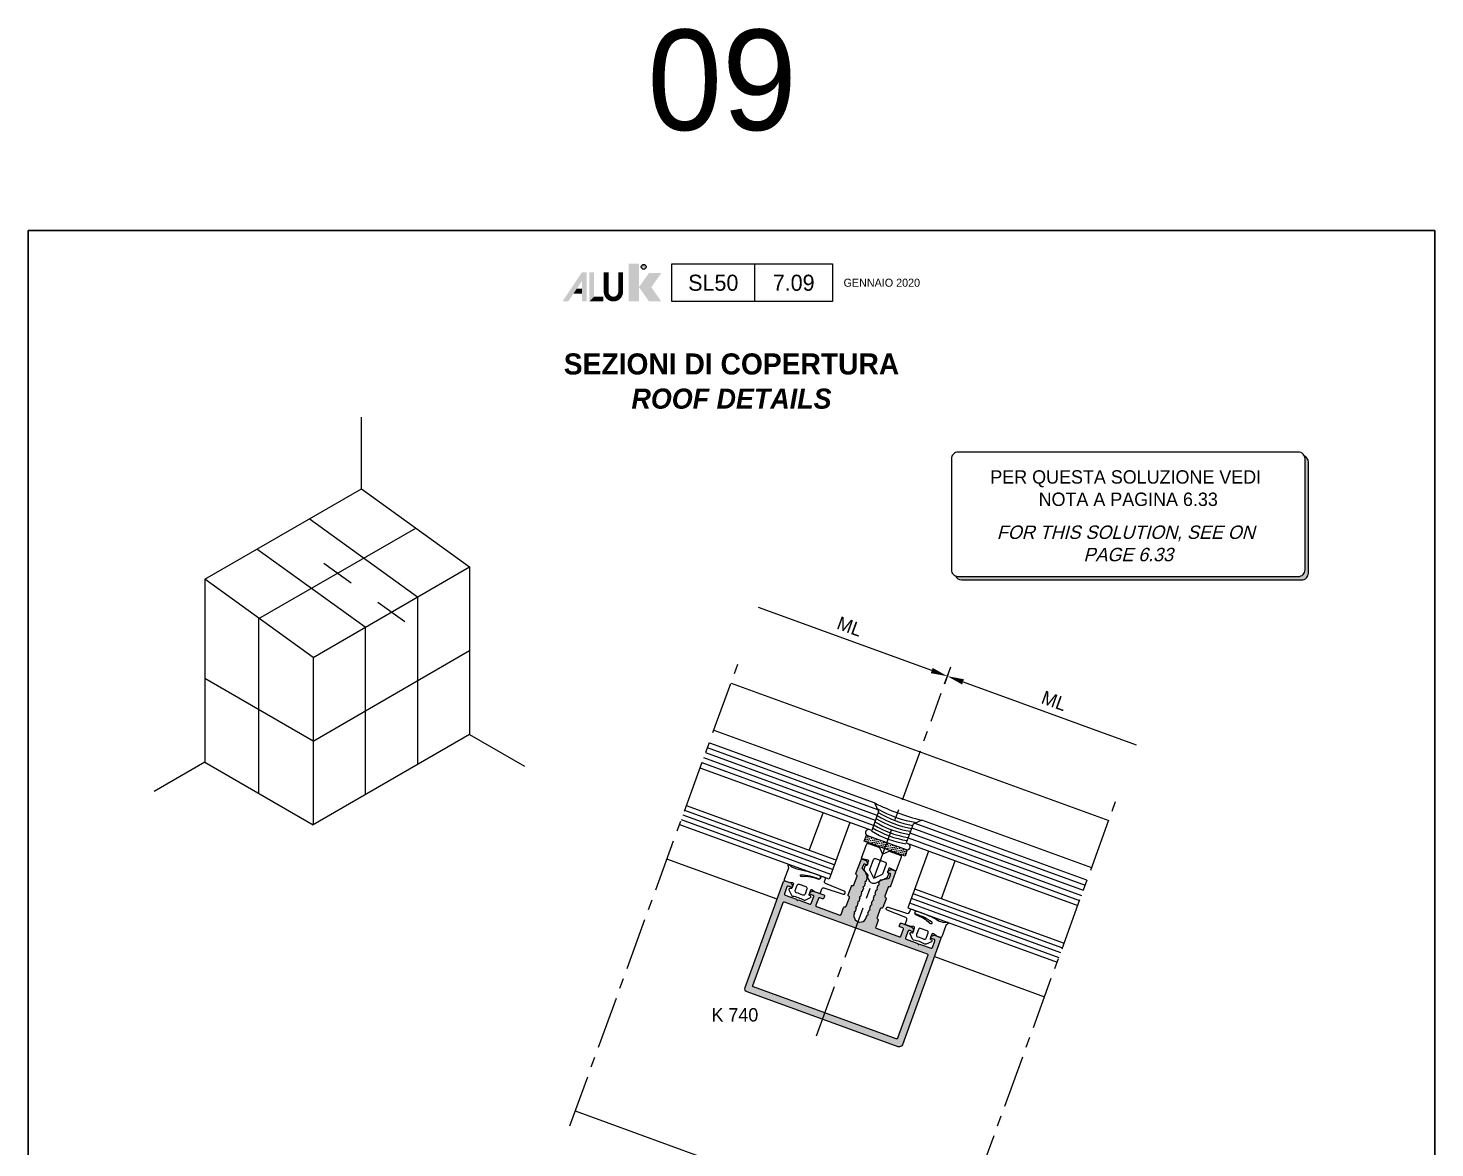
# Model space of a CAD drawing. Header units: millimetres. Extents: x -153 to 2280, y 0 to 724.
# Drawn here: x 1840 to 2050, y 557 to 724.2 of the extents above; entities that cross this region are included whole.
import ezdxf
from ezdxf.enums import TextEntityAlignment as Align

# ---------------------------------------------------------------- set-up
doc = ezdxf.new("R2010")
doc.units = ezdxf.units.MM
doc.header["$LTSCALE"] = 0.025
doc.header["$MEASUREMENT"] = 0
doc.linetypes.add('CENTER', pattern=[2, 1.25, -0.25, 0.25, -0.25])
doc.layers.get('0').update_dxf_attribs({"lineweight": 5})
for name, color, linetype in [('ASSI', 1, 'CENTER'), ('FILL', 253, 'Continuous'), ('FINE', 7, 'Continuous'), ('GOMMA', 80, 'Continuous'), ('GROSSA', 8, 'Continuous'), ('MARCHIO', 7, 'Continuous'), ('QUOTE', 254, 'Continuous'), ('TESTO', 2, 'Continuous'), ('VETRO', 140, 'Continuous')]:
    doc.layers.add(name, color=color, linetype=linetype)
doc.styles.add('Aluk Text', font='GOTHIC.TTF')
doc.styles.add('CARTIGLIO', font='GOTHIC.TTF')
doc.styles.get("Standard").update_dxf_attribs({"font": 'arial.ttf'})
doc.dimstyles.new('SCALA_1-1$0', dxfattribs={"dimtxt": 2, "dimasz": 1, "dimexe": 1.5, "dimexo": 1.5, "dimgap": 1, "dimtad": 3, "dimdsep": 46, "dimtxsty": 'Standard', "dimblk1": 'PUNTO', "dimblk2": 'PUNTO', "dimsah": 1, "dimcen": 0.09, "dimclrt": 2, "dimadec": 0, "dimazin": 0, "dimtfac": 0.7, "dimtmove": 0, "dimatfit": 3, "dimldrblk": 'PUNTO', "dimfxl": 1, "dimtolj": 2, "dimarcsym": 0})

# ---------------------------------------------------------------- blocks, each defined once
blk = doc.blocks.new('*D53')
at = {"layer": 'Defpoints', "color": 0, "transparency": 16777216}
for p in [(1976.29, 624.92), (2005.42, 617.19), (2002.34, 608.73)]:
    blk.add_point(p, dxfattribs=at)
at = {"layer": 'QUOTE', "color": 0, "lineweight": -2, "transparency": 16777216}
for p, q in [((1976.8, 626.33), (1977.72, 628.86)), ((1979.56, 626.6), (2005.42, 617.19))]:
    blk.add_line(p, q, dxfattribs=at)
at = {"layer": 'QUOTE', "color": 0, "transparency": 16777216}
blk.add_solid([(1979.7, 626.99), (1979.42, 626.21), (1977.21, 627.46)], dxfattribs=at)
at = {"layer": 'QUOTE', "color": 2, "transparency": 16777216, "insert": (1993.17, 623.77), "char_height": 2, "attachment_point": 5, "rotation": 340, "style": 'Aluk Text'}
blk.add_mtext('\\A2;ML', dxfattribs=at)
blk = doc.blocks.new('_None')
blk = doc.blocks.new('PUNTO')
blk.add_line((-1, 0), (1, 0))
at = {"const_width": 0.35}
blk.add_lwpolyline([(-0.175, 0, 1), (0.175, 0, 1)], format="xyb", close=True, dxfattribs=at)
blk = doc.blocks.new('*D54')
at = {"layer": 'Defpoints', "color": 0, "transparency": 16777216}
for p in [(1949.04, 637.71), (1945.96, 629.25), (1976.32, 624.91)]:
    blk.add_point(p, dxfattribs=at)
at = {"layer": 'QUOTE', "color": 0, "lineweight": -2, "transparency": 16777216}
for p, q in [((1974.9, 628.3), (1949.04, 637.71)), ((1976.84, 626.32), (1977.76, 628.85))]:
    blk.add_line(p, q, dxfattribs=at)
at = {"layer": 'QUOTE', "color": 0, "transparency": 16777216}
blk.add_solid([(1975.04, 628.69), (1974.75, 627.91), (1977.25, 627.44)], dxfattribs=at)
at = {"layer": 'QUOTE', "color": 2, "transparency": 16777216, "insert": (1962.65, 634.88), "char_height": 2, "attachment_point": 5, "rotation": 340, "style": 'Aluk Text'}
blk.add_mtext('\\A2;ML', dxfattribs=at)
blk = doc.blocks.new('NMC')
at = {"layer": 'MARCHIO'}
blk.add_line((3.48, -10.6), (3.48, -5), dxfattribs=at)
at = {"layer": 'MARCHIO', "const_width": 0.715}
blk.add_lwpolyline([(-16.55, -6.25), (-16.55, -9.16, -1), (-18.71, -9.16), (-18.71, -6.25)], format="xyb", dxfattribs=at)
at = {"layer": 'MARCHIO'}
blk.add_lwpolyline([(15.08, -10.6), (-8.93, -10.6), (-8.93, -5), (15.08, -5)], close=True, dxfattribs=at)
blk.add_circle((-13.11, -5.43), 0.354, dxfattribs=at)
for points in [[(-25.23, -10.6), (-24.37, -10.6), (-22.33, -6.25), (-22.31, -7.51)], [(-22.33, -6.25), (-22.31, -7.51), (-21.6, -6.25), (-21.6, -10.6)], [(-21.23, -6.25), (-20.51, -6.25), (-21.23, -10.6), (-20.51, -9.88)], [(-15.33, -4.97), (-13.83, -4.97), (-15.33, -10.6), (-13.83, -10.6)], [(-22.31, -10.6), (-21.6, -10.6), (-22.31, -7.51)], [(-12.31, -6.35), (-10.47, -6.35), (-13.81, -8.47), (-11.97, -8.47)], [(-23.11, -8.71), (-23.58, -9.42), (-22.31, -8.71), (-22.31, -9.42)], [(-20.51, -9.88), (-21.23, -10.6), (-19.14, -9.88), (-19.14, -10.6)], [(-13.81, -8.47), (-11.97, -8.47), (-12.31, -10.6), (-10.47, -10.6)]]:
    blk.add_solid(points, dxfattribs=at)
blk.add_text('R', height=0.356, dxfattribs=at).set_placement((-13.11, -5.43), align=Align.MIDDLE)
at = {"layer": 'MARCHIO', "color": 2, "style": 'CARTIGLIO'}
for tag, p in [('SERIE', (-2.72, -7.8)), ('PAG', (9.28, -7.8))]:
    blk.add_attdef(tag, text='', height=2.4, dxfattribs=at).set_placement(p, align=Align.MIDDLE)
blk.add_attdef('REVISIONE', text='', height=1.2, dxfattribs=at).set_placement((16.73, -7.8), align=Align.MIDDLE_LEFT)

msp = doc.modelspace()

# ---------------------------------------------------------------- hatches: boundary and pattern name
at = {"layer": 'FILL'}
msp.add_hatch(color=256, dxfattribs=at).paths.add_polyline_path([(1978.834, 642.335, -0.1064066), (1978.422, 642.424, 0.294813), (1979.334, 641.835), (2030.115, 641.835, 0.4142136), (2031.115, 642.835), (2031.115, 659.413, 0.294813), (2030.526, 660.324, -0.1064066), (2030.615, 659.913), (2030.615, 643.335, -0.4142136), (2029.615, 642.335)])
h = msp.add_hatch(color=256, dxfattribs=at)
edge = h.paths.add_edge_path(flags=16)
edge.add_arc((1974.167, 585.836), 0.15, -20, 70, ccw=False)
edge.add_line((1974.308, 585.784), (1969.793, 573.38))
edge.add_arc((1969.652, 573.432), 0.15, 250, 340, ccw=False)
edge.add_line((1969.601, 573.291), (1948.27, 581.055))
edge.add_arc((1948.321, 581.196), 0.15, 160, 250, ccw=False)
edge.add_line((1948.18, 581.247), (1952.695, 593.651))
edge.add_arc((1952.836, 593.6), 0.15, 70, 160, ccw=False)
edge.add_line((1952.887, 593.74), (1974.218, 585.977))
edge = h.paths.add_edge_path()
edge.add_line((1947.018, 580.978), (1952.781, 596.812))
edge.add_arc((1952.922, 596.761), 0.15, 70, 160, ccw=False)
edge.add_line((1952.973, 596.902), (1953.855, 596.581))
edge.add_arc((1953.803, 596.44), 0.15, 25, 70, ccw=False)
edge.add_line((1953.939, 596.503), (1954.096, 596.167))
edge.add_arc((1953.96, 596.104), 0.15, -20, 25, ccw=False)
edge.add_line((1954.101, 596.053), (1954.088, 596.017))
edge.add_arc((1953.947, 596.068), 0.15, 250, 340, ccw=False)
edge.add_line((1953.896, 595.927), (1953.473, 596.081))
edge.add_arc((1953.421, 595.94), 0.15, 70, 160)
edge.add_line((1953.281, 595.992), (1952.904, 594.958))
edge.add_arc((1953.045, 594.907), 0.15, 160, 250)
edge.add_line((1952.994, 594.766), (1954.71, 594.141))
edge.add_line((1954.71, 594.141), (1954.799, 593.949))
edge.add_line((1954.799, 593.949), (1954.99, 594.039))
edge.add_line((1954.99, 594.039), (1956.706, 593.415))
edge.add_arc((1956.757, 593.556), 0.15, 250, 340)
edge.add_line((1956.898, 593.504), (1957.274, 594.538))
edge.add_arc((1957.133, 594.589), 0.15, 340, 430)
edge.add_line((1957.185, 594.73), (1956.762, 594.884))
edge.add_arc((1956.813, 595.025), 0.15, 160, 250, ccw=False)
edge.add_line((1956.672, 595.076), (1956.685, 595.112))
edge.add_arc((1956.826, 595.061), 0.15, 115, 160, ccw=False)
edge.add_line((1956.763, 595.197), (1957.099, 595.353))
edge.add_arc((1957.162, 595.217), 0.15, 70, 115, ccw=False)
edge.add_line((1957.213, 595.358), (1958.799, 594.781))
edge.add_arc((1958.748, 594.64), 0.15, -20, 70, ccw=False)
edge.add_line((1958.889, 594.589), (1958.786, 594.307))
edge.add_arc((1958.645, 594.358), 0.15, 250, 340, ccw=False)
edge.add_line((1958.594, 594.217), (1958.171, 594.371))
edge.add_arc((1958.12, 594.23), 0.15, 70, 160)
edge.add_line((1957.979, 594.281), (1957.603, 593.248))
edge.add_arc((1957.744, 593.197), 0.15, 160, 250)
edge.add_line((1957.692, 593.056), (1961.169, 591.79))
edge.add_arc((1961.221, 591.931), 0.15, 250, 340)
edge.add_line((1961.362, 591.88), (1961.738, 592.913))
edge.add_arc((1961.879, 592.862), 0.15, 70, 160, ccw=False)
edge.add_arc((1961.981, 593.144), 0.15, 250, 340)
edge.add_line((1962.122, 593.093), (1962.601, 594.407))
edge.add_arc((1962.46, 594.458), 0.15, 340, 430)
edge.add_arc((1962.562, 594.74), 0.15, 160, 250, ccw=False)
edge.add_line((1962.421, 594.791), (1962.9, 596.107))
edge.add_arc((1963.041, 596.055), 0.15, 70, 160, ccw=False)
edge.add_arc((1963.144, 596.337), 0.15, 250, 340)
edge.add_line((1963.285, 596.286), (1963.763, 597.602))
edge.add_arc((1963.622, 597.653), 0.15, 340, 430)
edge.add_arc((1963.725, 597.935), 0.15, 160, 250, ccw=False)
edge.add_line((1963.584, 597.986), (1964.337, 600.055))
edge.add_line((1964.337, 600.055), (1964.337, 600.055))
edge.add_arc((1964.481, 599.998), 0.155, 71.8558, 158.26418, ccw=False)
edge.add_line((1964.529, 600.145), (1965.082, 599.944))
edge.add_arc((1965.03, 599.803), 0.15, 25, 70, ccw=False)
edge.add_line((1965.166, 599.866), (1965.323, 599.53))
edge.add_arc((1965.166, 599.457), 0.173, -104.68394, 25, ccw=False)
edge.add_line((1965.123, 599.29), (1964.888, 599.376))
edge.add_arc((1964.836, 599.235), 0.15, 70, 160)
edge.add_line((1964.695, 599.286), (1964.53, 598.831))
edge.add_arc((1964.671, 598.78), 0.15, 160, 220)
edge.add_line((1964.556, 598.683), (1965.335, 597.754))
edge.add_line((1965.335, 597.754), (1965.361, 597.607))
edge.add_line((1965.361, 597.607), (1965.345, 597.562))
edge.add_line((1965.345, 597.562), (1965.153, 597.472))
edge.add_line((1965.153, 597.472), (1965.242, 597.28))
edge.add_line((1965.242, 597.28), (1965.072, 596.813))
edge.add_line((1965.072, 596.813), (1964.88, 596.723))
edge.add_line((1964.88, 596.723), (1964.97, 596.531))
edge.add_line((1964.97, 596.531), (1964.8, 596.066))
edge.add_line((1964.8, 596.066), (1964.608, 595.976))
edge.add_line((1964.608, 595.976), (1964.698, 595.784))
edge.add_line((1964.698, 595.784), (1964.529, 595.319))
edge.add_line((1964.529, 595.319), (1964.336, 595.229))
edge.add_line((1964.336, 595.229), (1964.426, 595.037))
edge.add_line((1964.426, 595.037), (1964.257, 594.572))
edge.add_line((1964.257, 594.572), (1964.064, 594.482))
edge.add_line((1964.064, 594.482), (1964.154, 594.29))
edge.add_line((1964.154, 594.29), (1963.985, 593.825))
edge.add_line((1963.985, 593.825), (1963.792, 593.735))
edge.add_line((1963.792, 593.735), (1963.882, 593.543))
edge.add_line((1963.882, 593.543), (1963.713, 593.078))
edge.add_line((1963.713, 593.078), (1963.521, 592.988))
edge.add_line((1963.521, 592.988), (1963.61, 592.796))
edge.add_line((1963.61, 592.796), (1963.441, 592.331))
edge.add_line((1963.441, 592.331), (1963.249, 592.241))
edge.add_line((1963.249, 592.241), (1963.339, 592.048))
edge.add_arc((1964.219, 591.691), 0.95, 157.94461, 342.05539)
edge.add_line((1965.123, 591.398), (1965.26, 591.773))
edge.add_line((1965.26, 591.773), (1965.452, 591.862))
edge.add_line((1965.452, 591.862), (1965.362, 592.054))
edge.add_line((1965.362, 592.054), (1965.532, 592.52))
edge.add_line((1965.532, 592.52), (1965.724, 592.609))
edge.add_line((1965.724, 592.609), (1965.634, 592.802))
edge.add_line((1965.634, 592.802), (1965.803, 593.267))
edge.add_line((1965.803, 593.267), (1965.996, 593.356))
edge.add_line((1965.996, 593.356), (1965.906, 593.549))
edge.add_line((1965.906, 593.549), (1966.075, 594.014))
edge.add_line((1966.075, 594.014), (1966.268, 594.103))
edge.add_line((1966.268, 594.103), (1966.178, 594.296))
edge.add_line((1966.178, 594.296), (1966.347, 594.761))
edge.add_line((1966.347, 594.761), (1966.54, 594.85))
edge.add_line((1966.54, 594.85), (1966.45, 595.043))
edge.add_line((1966.45, 595.043), (1966.619, 595.508))
edge.add_line((1966.619, 595.508), (1966.811, 595.597))
edge.add_line((1966.811, 595.597), (1966.722, 595.79))
edge.add_line((1966.722, 595.79), (1966.891, 596.255))
edge.add_line((1966.891, 596.255), (1967.083, 596.345))
edge.add_line((1967.083, 596.345), (1966.994, 596.537))
edge.add_line((1966.994, 596.537), (1967.147, 596.957))
edge.add_arc((1967.288, 596.906), 0.15, 100, 160, ccw=False)
edge.add_line((1967.261, 597.053), (1968.456, 597.264))
edge.add_arc((1968.429, 597.412), 0.15, 280, 340)
edge.add_line((1968.57, 597.36), (1968.736, 597.815))
edge.add_arc((1968.595, 597.867), 0.15, 340, 430)
edge.add_line((1968.646, 598.008), (1968.412, 598.093))
edge.add_arc((1968.487, 598.249), 0.173, 115.42337, 244.26057, ccw=False)
edge.add_line((1968.412, 598.406), (1968.748, 598.562))
edge.add_arc((1968.812, 598.426), 0.15, 70, 115, ccw=False)
edge.add_line((1968.863, 598.567), (1969.415, 598.366))
edge.add_arc((1969.364, 598.225), 0.15, -19.88344, 70, ccw=False)
edge.add_line((1969.505, 598.174), (1968.752, 596.105))
edge.add_arc((1968.611, 596.156), 0.15, 250, 340, ccw=False)
edge.add_arc((1968.509, 595.874), 0.15, 70, 160)
edge.add_line((1968.368, 595.926), (1967.889, 594.61))
edge.add_arc((1968.03, 594.559), 0.15, 160, 250)
edge.add_arc((1967.927, 594.277), 0.15, -20, 70, ccw=False)
edge.add_line((1968.068, 594.226), (1967.59, 592.91))
edge.add_arc((1967.449, 592.961), 0.15, 250, 340, ccw=False)
edge.add_arc((1967.346, 592.679), 0.15, 70, 160)
edge.add_line((1967.205, 592.731), (1966.727, 591.417))
edge.add_arc((1966.868, 591.365), 0.15, 160, 250)
edge.add_arc((1966.765, 591.084), 0.15, -20, 70, ccw=False)
edge.add_line((1966.906, 591.032), (1966.53, 589.999))
edge.add_arc((1966.671, 589.947), 0.15, 160, 250)
edge.add_line((1966.62, 589.806), (1970.096, 588.541))
edge.add_arc((1970.148, 588.682), 0.15, 250, 340)
edge.add_line((1970.289, 588.631), (1970.665, 589.664))
edge.add_arc((1970.524, 589.716), 0.15, 340, 430)
edge.add_line((1970.575, 589.856), (1970.152, 590.01))
edge.add_arc((1970.204, 590.151), 0.15, 160, 250, ccw=False)
edge.add_line((1970.063, 590.203), (1970.165, 590.485))
edge.add_arc((1970.306, 590.433), 0.15, 70, 160, ccw=False)
edge.add_line((1970.358, 590.574), (1971.944, 589.997))
edge.add_arc((1971.892, 589.856), 0.15, 25, 70, ccw=False)
edge.add_line((1972.028, 589.919), (1972.185, 589.583))
edge.add_arc((1972.049, 589.52), 0.15, -20, 25, ccw=False)
edge.add_line((1972.19, 589.469), (1972.177, 589.433))
edge.add_arc((1972.036, 589.484), 0.15, 250, 340, ccw=False)
edge.add_line((1971.985, 589.343), (1971.562, 589.497))
edge.add_arc((1971.511, 589.356), 0.15, 70, 160)
edge.add_line((1971.37, 589.408), (1970.993, 588.374))
edge.add_arc((1971.134, 588.323), 0.15, 160, 250)
edge.add_line((1971.083, 588.182), (1972.799, 587.557))
edge.add_line((1972.799, 587.557), (1972.888, 587.365))
edge.add_line((1972.888, 587.365), (1973.079, 587.455))
edge.add_line((1973.079, 587.455), (1974.795, 586.831))
edge.add_arc((1974.846, 586.972), 0.15, 250, 340)
edge.add_line((1974.987, 586.92), (1975.363, 587.954))
edge.add_arc((1975.222, 588.005), 0.15, 340, 430)
edge.add_line((1975.274, 588.146), (1974.851, 588.3))
edge.add_arc((1974.902, 588.441), 0.15, 160, 250, ccw=False)
edge.add_line((1974.761, 588.493), (1974.774, 588.528))
edge.add_arc((1974.915, 588.477), 0.15, 115, 160, ccw=False)
edge.add_line((1974.852, 588.613), (1975.188, 588.769))
edge.add_arc((1975.251, 588.633), 0.15, 70, 115, ccw=False)
edge.add_line((1975.302, 588.774), (1976.184, 588.454))
edge.add_arc((1976.132, 588.313), 0.15, -20, 70, ccw=False)
edge.add_line((1976.273, 588.261), (1970.51, 572.428))
edge.add_arc((1970.04, 572.599), 0.5, 250, 340, ccw=False)
edge.add_line((1969.869, 572.129), (1947.317, 580.337))
edge.add_arc((1947.488, 580.807), 0.5, 160, 250, ccw=False)
at = {"layer": 'QUOTE'}
h = msp.add_hatch(dxfattribs=at)
h.set_pattern_fill('DOTS', color=256, scale=5, angle=10, style=0)
h.set_pattern_definition([(10, (1396.4072, 636.74008), (0.09961116, 0.33488495), [0, -0.3125])])
h.paths.add_polyline_path([(1971.247, 601.514), (1970.905, 600.574), (1964.797, 602.797), (1965.139, 603.737)])

# ---------------------------------------------------------------- linework, layer by layer
at = {"layer": 'ASSI', "ltscale": 250}
for p, q in [((1920.861, 560.297), (1945.958, 629.252)), ((1957.685, 573.756), (1976.324, 624.91)), ((1977.244, 539.78), (2002.34, 608.73))]:
    msp.add_line(p, q, dxfattribs=at)
at = {"layer": 'FINE'}
for p, q in [((1889.746, 655.431), (1889.746, 666.124)), ((1944.932, 626.43), (2001.313, 605.909)), ((1905.912, 618.764), (1914.115, 614.029)), ((1942.367, 619.384), (1998.748, 598.863)), ((1866.364, 614.598), (1858.839, 610.253)), ((1951.806, 594.134), (1935.356, 600.121)), ((1975.299, 585.583), (1991.737, 579.6)), ((1921.675, 562.534), (1978.057, 542.012))]:
    msp.add_line(p, q, dxfattribs=at)
msp.add_lwpolyline([(2029.615, 660.913), (1978.834, 660.913, 0.4142136), (1977.834, 659.913), (1977.834, 643.335, 0.4142136), (1978.834, 642.335), (2029.615, 642.335, 0.4142136), (2030.615, 643.335), (2030.615, 659.913, 0.4142136)], format="xyb", close=True, dxfattribs=at)
msp.add_lwpolyline([(1978.422, 642.424, 0.294813), (1979.334, 641.835), (2030.115, 641.835, 0.4142136), (2031.115, 642.835), (2031.115, 659.413, 0.294813), (2030.526, 660.324, 0.294813)], format="xyb", dxfattribs=at)
msp.add_lwpolyline([(1971.247, 601.514), (1970.905, 600.574), (1964.797, 602.797), (1965.139, 603.737)], close=True, dxfattribs=at)
for centre, radius, start, end in [((1981.046, 637.902), 32.843, 243.46606, 256.53394), ((1974.98, 621.436), 16.005, 239.10473, 261.58677), ((1974.474, 619.522), 14.541, 238.68915, 260.49304), ((1973.621, 617.241), 14.541, 238.68915, 260.49304), ((1973.784, 617.69), 14.541, 238.68915, 260.49304), ((1973.952, 618.152), 14.541, 238.68915, 260.49304), ((1974.127, 618.631), 14.541, 238.68915, 260.49304), ((1974.288, 619.074), 14.541, 238.68915, 260.49304), ((1965.478, 604.077), 0.481, 69.93218, 225.02377), ((1973.439, 616.762), 14.541, 238.68915, 260.49304), ((1971.205, 601.992), 0.481, 274.97623, 70.06782)]:
    msp.add_arc(centre, radius, start, end, dxfattribs=at)
at = {"layer": 'GOMMA'}
for points in [[(1964.781, 598.661), (1964.954, 599.137, -0.2679492), (1965.031, 599.201), (1965.258, 599.241), (1965.476, 599.839, 0.4527334), (1965.403, 599.971), (1964.494, 600.173, -0.4527334), (1964.422, 600.305), (1965.152, 602.312, -0.4142136), (1965.473, 602.462), (1967.117, 601.863), (1967.565, 600.902), (1968.527, 601.35), (1970.171, 600.752, -0.4142136), (1970.321, 600.431), (1969.59, 598.424, -0.4527334), (1969.45, 598.369), (1968.623, 598.799, 0.4527334), (1968.483, 598.744), (1968.265, 598.147), (1968.414, 597.97, -0.2679492), (1968.431, 597.871), (1968.258, 597.395, -0.1989124), (1968.206, 597.339), (1966.552, 596.568, -0.4142136), (1965.555, 596.93), (1964.784, 598.584, -0.1989124)], [(1956.776, 594.393, 0.6370703), (1956.776, 594.665), (1956.642, 594.727, -0.3888787), (1956.59, 594.852), (1956.826, 595.499, -0.4931454), (1957.053, 595.571), (1957.512, 595.25), (1958.095, 595.038, 0.4142136), (1958.287, 595.127), (1958.495, 595.698, -0.4052433), (1958.808, 595.85), (1961.673, 594.906, 0.9697392), (1961.844, 595.375), (1959.042, 596.494, -0.4052433), (1958.9, 596.812), (1959.039, 597.195, 0.4142136), (1958.95, 597.387), (1958.527, 597.541, 0.4142136), (1958.334, 597.451), (1958.283, 597.31, -0.4142136), (1957.899, 597.131, 0.1286776), (1955.586, 597.511, -0.3865361), (1955.293, 597.676, -0.5226703), (1955.392, 597.807, -0.097794), (1957.977, 597.211, 1.0114688), (1958.136, 597.686, 0.0438089), (1954.78, 598.638), (1954.021, 598.914), (1953.581, 599.332, 0.7195149), (1953.414, 599.243), (1953.493, 598.768), (1952.884, 597.094, 0.4142136), (1952.973, 596.902), (1953.538, 596.696, 0.0655435), (1953.576, 596.688), (1954.114, 596.641, -0.4931454), (1954.242, 596.44), (1954.006, 595.793, -0.3888787), (1953.886, 595.73), (1953.743, 595.768, 0.6370703), (1953.569, 595.56), (1953.936, 594.772, 0.2448502), (1954.12, 594.631, -0.0877772), (1955.757, 594.035, 0.2448502), (1955.988, 594.025)], [(1966.129, 597.474), (1965.655, 598.491, -0.1989124), (1965.652, 598.568), (1966.198, 600.069, -0.4142136), (1966.519, 600.219), (1967.928, 599.706, -0.4142136), (1968.078, 599.385), (1967.531, 597.884, -0.1989124), (1967.479, 597.827), (1966.462, 597.353, -0.4142136)], [(1954.806, 596.235, -0.4142136), (1955.126, 596.384), (1956.113, 596.025, -0.4142136), (1956.262, 595.704), (1955.975, 594.916, -0.4410091), (1955.634, 594.776, 0.0453369), (1954.69, 595.119, -0.4410091), (1954.519, 595.446)], [(1971.658, 588.976, -0.6370703), (1971.833, 589.185), (1971.975, 589.146, 0.3888787), (1972.095, 589.209), (1972.331, 589.856, 0.4931454), (1972.203, 590.057), (1971.645, 590.105), (1971.062, 590.318, -0.4142136), (1970.973, 590.51), (1971.18, 591.081, 0.4052433), (1971.038, 591.399), (1968.236, 592.517, -0.9697392), (1968.407, 592.987), (1971.273, 592.042, 0.4052433), (1971.586, 592.194), (1971.725, 592.577, -0.4142136), (1971.917, 592.667), (1972.34, 592.513, -0.4142136), (1972.43, 592.321), (1972.379, 592.18, 0.4142136), (1972.558, 591.795, -0.1286776), (1974.574, 590.6, 0.3865361), (1974.904, 590.538, 0.5226703), (1974.913, 590.702, 0.097794), (1972.55, 591.907, -1.0114688), (1972.733, 592.373, -0.0438089), (1975.916, 590.945), (1976.675, 590.669), (1977.28, 590.706, -0.7195149), (1977.351, 590.53), (1976.985, 590.217), (1976.376, 588.543, -0.4142136), (1976.184, 588.454), (1975.619, 588.659, -0.0655435), (1975.584, 588.677), (1975.142, 588.987, 0.4931454), (1974.915, 588.915), (1974.679, 588.268, 0.3888787), (1974.731, 588.143), (1974.865, 588.081, -0.6370703), (1974.865, 587.809), (1974.077, 587.441, -0.2448502), (1973.846, 587.451, 0.0877772), (1972.209, 588.047, -0.2448502), (1972.026, 588.188)], [(1974.351, 589.121, 0.4142136), (1974.202, 589.441), (1973.215, 589.8, 0.4142136), (1972.895, 589.651), (1972.608, 588.863, 0.4410091), (1972.779, 588.535, -0.0453369), (1973.723, 588.192, 0.4410091), (1974.064, 588.332)]]:
    msp.add_lwpolyline(points, format="xyb", close=True, dxfattribs=at)
at = {"layer": 'GROSSA', "color": 3}
for p, q in [((1866.364, 641.931), (1889.746, 655.431)), ((1889.746, 655.431), (1905.912, 643.764)), ((1874.447, 636.042), (1897.872, 649.567)), ((1898.118, 639.264), (1881.952, 650.931)), ((1890.324, 634.764), (1874.158, 646.431)), ((1882.53, 630.264), (1905.912, 643.764)), ((1905.912, 643.764), (1905.912, 618.764)), ((1882.53, 630.264), (1866.364, 641.931)), ((1866.364, 641.931), (1866.364, 614.598)), ((1898.118, 639.264), (1898.118, 614.264)), ((1874.447, 609.931), (1874.447, 636.042)), ((1890.324, 634.764), (1890.324, 609.764)), ((1882.53, 617.764), (1905.912, 631.264)), ((1882.53, 630.264), (1882.53, 605.264)), ((1882.53, 617.764), (1866.364, 627.098)), ((1905.912, 618.764), (1882.53, 605.264)), ((1866.364, 614.598), (1882.53, 605.264))]:
    msp.add_line(p, q, dxfattribs=at)
at = {"layer": 'GROSSA', "color": 4}
for p, q in [((1888.208, 641.354), (1884.154, 644.28)), ((1896.248, 635.551), (1892.194, 638.477))]:
    msp.add_line(p, q, dxfattribs=at)
at = {"layer": 'GROSSA'}
for points in [[(1947.018, 580.978), (1952.781, 596.812, -0.4142136), (1952.973, 596.902), (1953.855, 596.581, -0.1989124), (1953.939, 596.503), (1954.096, 596.167, -0.1989124), (1954.101, 596.053), (1954.088, 596.017, -0.4142136), (1953.896, 595.927), (1953.473, 596.081, 0.4142136), (1953.281, 595.992), (1952.904, 594.958, 0.4142136), (1952.994, 594.766), (1954.71, 594.141), (1954.799, 593.949), (1954.99, 594.039), (1956.706, 593.415, 0.4142136), (1956.898, 593.504), (1957.274, 594.538, 0.4142136), (1957.185, 594.73), (1956.762, 594.884, -0.4142136), (1956.672, 595.076), (1956.685, 595.112, -0.1989124), (1956.763, 595.197), (1957.099, 595.353, -0.1989124), (1957.213, 595.358), (1958.799, 594.781, -0.4142136), (1958.889, 594.589), (1958.786, 594.307, -0.4142136), (1958.594, 594.217), (1958.171, 594.371, 0.4142136), (1957.979, 594.281), (1957.603, 593.248, 0.4142136), (1957.692, 593.056), (1961.169, 591.79, 0.4142136), (1961.362, 591.88), (1961.738, 592.913, -0.4142136), (1961.93, 593.003), (1961.93, 593.003, 0.4142136), (1962.122, 593.093), (1962.601, 594.407, 0.4142136), (1962.511, 594.599, -0.4142136), (1962.421, 594.791), (1962.9, 596.107, -0.4142136), (1963.092, 596.196), (1963.092, 596.196, 0.4142136), (1963.285, 596.286), (1963.763, 597.602, 0.4142136), (1963.674, 597.794, -0.4142136), (1963.584, 597.986), (1964.337, 600.055), (1964.337, 600.055, -0.3959703), (1964.529, 600.145), (1965.082, 599.944, -0.1989124), (1965.166, 599.866), (1965.323, 599.53, -0.6351332), (1965.123, 599.29), (1964.888, 599.376, 0.4142136), (1964.695, 599.286), (1964.53, 598.831, 0.2679492), (1964.556, 598.683), (1965.335, 597.754), (1965.361, 597.607), (1965.345, 597.562), (1965.153, 597.472), (1965.242, 597.28), (1965.072, 596.813), (1964.88, 596.723), (1964.97, 596.531), (1964.8, 596.066), (1964.608, 595.976), (1964.698, 595.784), (1964.529, 595.319), (1964.336, 595.229), (1964.426, 595.037), (1964.257, 594.572), (1964.064, 594.482), (1964.154, 594.29), (1963.985, 593.825), (1963.792, 593.735), (1963.882, 593.543), (1963.713, 593.078), (1963.521, 592.988), (1963.61, 592.796), (1963.441, 592.331), (1963.249, 592.241), (1963.339, 592.048, 1.0365325), (1965.123, 591.398), (1965.26, 591.773), (1965.452, 591.862), (1965.362, 592.054), (1965.532, 592.52), (1965.724, 592.609), (1965.634, 592.802), (1965.803, 593.267), (1965.996, 593.356), (1965.906, 593.549), (1966.075, 594.014), (1966.268, 594.103), (1966.178, 594.296), (1966.347, 594.761), (1966.54, 594.85), (1966.45, 595.043), (1966.619, 595.508), (1966.811, 595.597), (1966.722, 595.79), (1966.891, 596.255), (1967.083, 596.345), (1966.994, 596.537), (1967.147, 596.957, -0.2679492), (1967.261, 597.053), (1968.456, 597.264, 0.2679492), (1968.57, 597.36), (1968.736, 597.815, 0.4142136), (1968.646, 598.008), (1968.412, 598.093, -0.6299603), (1968.412, 598.406), (1968.748, 598.562, -0.1989124), (1968.863, 598.567), (1969.415, 598.366, -0.4136178), (1969.505, 598.174), (1968.752, 596.105, -0.4142136), (1968.56, 596.015, 0.4142136), (1968.368, 595.926), (1967.889, 594.61, 0.4142136), (1967.979, 594.418), (1967.979, 594.418, -0.4142136), (1968.068, 594.226), (1967.59, 592.91, -0.4142136), (1967.397, 592.82, 0.4142136), (1967.205, 592.731), (1966.727, 591.417, 0.4142136), (1966.816, 591.225), (1966.816, 591.225, -0.4142136), (1966.906, 591.032), (1966.53, 589.999, 0.4142136), (1966.62, 589.806), (1970.096, 588.541, 0.4142136), (1970.289, 588.631), (1970.665, 589.664, 0.4142136), (1970.575, 589.856), (1970.152, 590.01, -0.4142136), (1970.063, 590.203), (1970.165, 590.485, -0.4142136), (1970.358, 590.574), (1971.944, 589.997, -0.1989124), (1972.028, 589.919), (1972.185, 589.583, -0.1989124), (1972.19, 589.469), (1972.177, 589.433, -0.4142136), (1971.985, 589.343), (1971.562, 589.497, 0.4142136), (1971.37, 589.408), (1970.993, 588.374, 0.4142136), (1971.083, 588.182), (1972.799, 587.557), (1972.888, 587.365), (1973.079, 587.455), (1974.795, 586.831, 0.4142136), (1974.987, 586.92), (1975.363, 587.954, 0.4142136), (1975.274, 588.146), (1974.851, 588.3, -0.4142136), (1974.761, 588.493), (1974.774, 588.528, -0.1989124), (1974.852, 588.613), (1975.188, 588.769, -0.1989124), (1975.302, 588.774), (1976.184, 588.454, -0.4142136), (1976.273, 588.261), (1970.51, 572.428, -0.4142136), (1969.869, 572.129), (1947.317, 580.337, -0.4142136)], [(1974.218, 585.977, -0.4142136), (1974.308, 585.784), (1969.793, 573.38, -0.4142136), (1969.601, 573.291), (1948.27, 581.055, -0.4142136), (1948.18, 581.247), (1952.695, 593.651, -0.4142136), (1952.887, 593.74)]]:
    msp.add_lwpolyline(points, format="xyb", close=True, dxfattribs=at)
at = {"layer": 'MARCHIO'}
for points in [[(2050, 694), (1840, 694), (1840, 397), (2050, 397)], [(1840, 397), (1840, 694), (2050, 694), (2050, 397)]]:
    msp.add_lwpolyline(points, close=True, dxfattribs=at)
at = {"layer": 'VETRO'}
for p, q in [((1941.707, 617.496), (1966.374, 608.518)), ((1966.766, 606.673), (1941.16, 615.993)), ((1966.851, 607.494), (1941.433, 616.745)), ((1965.946, 604.418), (1940.339, 613.738)), ((1966.219, 605.17), (1940.613, 614.49)), ((1966.493, 605.922), (1940.886, 615.242)), ((1960.348, 599.271), (1938.037, 607.392)), ((1960.605, 599.976), (1938.293, 608.097)), ((1956.611, 601.429), (1958.663, 607.067)), ((1966.949, 607.243), (1965.925, 604.424)), ((1966.35, 608.524), (1966.949, 607.243)), ((1959.579, 597.157), (1937.267, 605.277)), ((1959.835, 597.861), (1937.523, 605.982)), ((1960.092, 598.566), (1937.78, 606.687)), ((1962.657, 605.615), (1959.579, 597.157)), ((1972.116, 605.364), (1971.09, 602.546)), ((1971.911, 604.801), (1997.518, 595.481)), ((1973.397, 605.961), (1972.116, 605.364)), ((1972.373, 605.484), (1997.791, 596.233)), ((1998.064, 596.983), (1973.397, 605.961)), ((1971.364, 603.297), (1996.97, 593.977)), ((1971.637, 604.049), (1997.244, 594.729)), ((1971.09, 602.546), (1996.697, 593.226)), ((1974.385, 601.346), (1971.306, 592.888)), ((1976.326, 594.254), (1978.378, 599.892)), ((1972.076, 595.002), (1994.388, 586.882)), ((1972.332, 595.707), (1994.644, 587.586)), ((1971.306, 592.888), (1993.618, 584.767)), ((1971.563, 593.593), (1993.875, 585.472)), ((1971.819, 594.298), (1994.131, 586.177))]:
    msp.add_line(p, q, dxfattribs=at)

# ---------------------------------------------------------------- block references
at = {"layer": 'MARCHIO'}
msp.add_blockref('NMC', (1945, 694), dxfattribs=at).add_auto_attribs({'REVISIONE': 'GENNAIO 2020', 'SERIE': 'SL50', 'PAG': '7.09'})

# ---------------------------------------------------------------- texts
at = {"layer": 'TESTO', "style": 'Aluk Text'}
msp.add_text('09', height=15, dxfattribs=at).set_placement((1932.448, 708.989))
for s, p in [('PER QUESTA SOLUZIONE VEDI ', (2004.224, 656.2)), ('NOTA A PAGINA 6.33', (2004.224, 652.867))]:
    msp.add_text(s, height=2, dxfattribs=at).set_placement(p, align=Align.CENTER)
at = {"layer": 'TESTO', "style": 'Aluk Text', "oblique": 15}
for s, p in [('FOR THIS SOLUTION, SEE ON ', (2004.224, 647.948)), ('PAGE 6.33', (2004.224, 644.614))]:
    msp.add_text(s, height=2, dxfattribs=at).set_placement(p, align=Align.CENTER)
at = {"layer": 'TESTO', "style": 'Aluk Text'}
msp.add_text('K 740', height=2, dxfattribs=at).set_placement((1945.503, 576.893), align=Align.MIDDLE)
at = {"layer": 'TESTO', "insert": (1945, 671.5), "char_height": 3, "width": 169.41468, "attachment_point": 5, "style": 'Aluk Text'}
msp.add_mtext('{\\fCentury Gothic|b1|i0|c0|p34;\\H1.05x;SEZIONI DI COPERTURA\\P\\fCentury Gothic|b1|i1|c0|p34;\\H0.95238x;ROOF DETAILS}', dxfattribs=at)

# ---------------------------------------------------------------- dimensions: what is measured, and where the dimension line sits
at = {"layer": 'QUOTE'}
for base, p1, p2, picture, middle in [((1949.037, 637.709), (1976.324, 624.91), (1945.958, 629.252), '*D54', (1962.651, 634.882)), ((2005.418, 617.188), (1976.288, 624.924), (2002.34, 608.73), '*D53', (1993.172, 623.773))]:
    dim = msp.add_linear_dim(base=base, p1=p1, p2=p2, angle=340, text='ML', dimstyle='SCALA_1-1$0', override={"dimasz": 2.5, "dimtxsty": 'Aluk Text', "dimblk2": 'None', "dimse2": 1}, dxfattribs=at)
    dim.commit()
    dim.dimension.update_dxf_attribs({"geometry": picture, "text_midpoint": middle})

doc.saveas('drawing.dxf')
